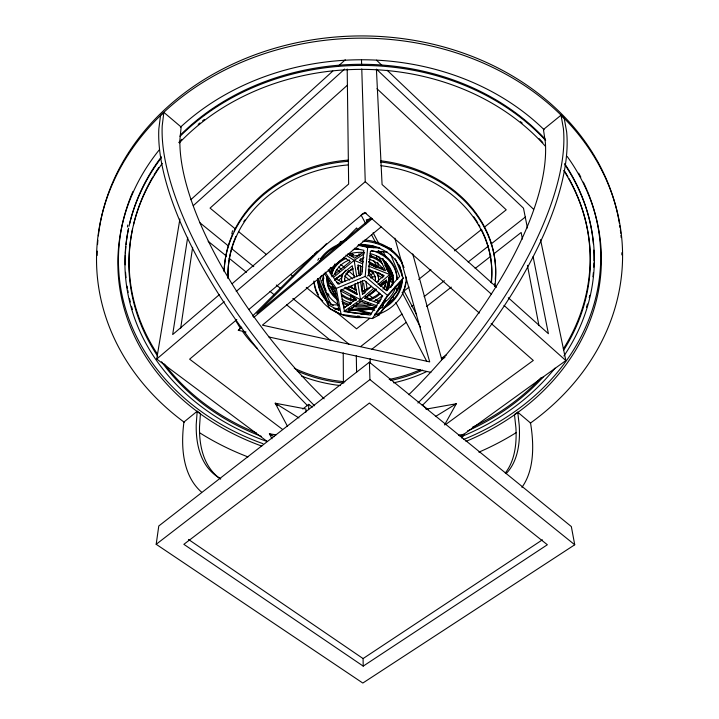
<?xml version="1.0" encoding="UTF-8"?>
<svg xmlns="http://www.w3.org/2000/svg" width="719" height="719" viewBox="0 0 719 719"><rect width="100%" height="100%" fill="white"/><g stroke="black" fill="none" stroke-linecap="round" stroke-linejoin="round"><path stroke-width="1.08" d="M357.81 269.679L357.81 267.468M358.475 273.984L358.493 265.185M360.426 275.395L360.444 265.41M360.444 260.97L360.453 258.75M362.331 280.599L362.313 291.59L370.986 286.638M362.331 271.8L362.34 266.3M362.34 261.905L362.349 258.606M308.64 409.668L308.775 404.348L312.316 407.089M305.854 412.257L305.943 408.985L275.206 403.206L287.564 426.448M220.481 478.962A242.932 100.903 -49.8 0 1 199.514 426.834L200.439 413.632L197.195 411.241L196.224 424.435A243.292 100.408 -49.8 0 0 220.778 478.818M317.43 279.565L329.374 308.406L341.094 314.383L372.379 318.562L387.487 295.374L365.189 276.42L367.679 247.3L357.945 245.269M353.505 299.976L353.703 297.747M354.386 289.937L354.88 284.365M356.372 306.069L356.57 303.885M350.171 304.128L350.369 301.944M350.566 299.751L350.953 295.383M351.636 287.726L351.825 285.542M324.143 398.802A243.382 93.982 51 0 1 179.903 139.747L181.143 127.02L163.851 112.362L162.215 125.762A265.437 102.718 50.9 0 0 314.625 405.813M156.185 544.292L158.782 525.984L369.413 362.187L571.335 526.569L574.733 544.777L362.816 683.05L156.185 544.292L369.926 379.587L369.413 362.187M180.676 328.241L192.629 247.327M187.686 237.342L172.677 334.56L219.43 294.574M267.306 441.547L156.715 359.051L179.903 218.971M333.958 267.252L334.38 265.122M334.227 267.495L334.874 264.188M335 274.451L335.656 271.144M384.341 289.389L386.463 279.853L379.866 285.524M383.802 301.306L382.364 307.732L379.075 308.056M386.193 290.602L389.779 274.532L382.283 258.75M386.436 290.323L389.294 277.534L390.723 278.154L387.119 290.62M317.798 260.26L319.02 258.238M384.854 299.122L382.364 307.732L380.288 306.968M387.334 290.521L391.684 275.449L382.912 258.714M328.592 279.071L327.612 282.208L337.418 299.751M330.219 273.858L332.178 267.603M330.758 273.202L332.385 268.007M331.504 275.395L335.045 264.035M321.447 275.386L319.47 281.668L329.32 305.449L338.946 310.311L334.964 288.993L324.593 273.867M127.766 224.993L127.443 227.006M372.379 318.562L378.985 315.048L397.652 290.485L403.215 278.001L395.324 258.804M461.832 438.132L463.908 434.312L458.47 435.13M444.54 424.956L456.295 403.763L425.927 409.147M232.534 230.754L231.797 233.891M377.978 311.093L380.648 307.588M382.643 304.955L385.977 300.569M337.975 245.125L340.626 241.665L345.83 240.299M387.487 295.374L403.215 278.001M324.044 278.037L321.078 281.093L330.884 304.775L338.343 304.946M329.967 271.926L331.45 270.398M343.287 241.449L356.624 227.959L357.667 229.945M326.408 243.741L256.836 313.421L371.247 218.001M245.979 331.98L238.313 330.309L241.476 327.145M252.549 316.072L312.621 255.964M314.203 254.382L317.367 251.219M163.851 112.362L160.517 115.552L158.836 128.971A265.077 103.302 50.9 0 0 307.624 405.723M190.859 199.666L332.825 71.073M338.631 65.806L345.273 59.785M193.285 205.652L344.671 69.051M347.223 85.345L210.056 208.106L235.194 228.822M371.669 286.225L362.511 294.089L360.417 281.183M376.666 281.929L384.171 275.485L368.955 269.463M373.889 288.193L360.507 299.697L343.961 311.453L374.689 308.478M378.068 284.598L389.779 274.532L391.684 275.449L389.087 277.543M375.74 289.065L365.027 298.286L379.039 303.481M232.183 283.672L348.643 184.082L347.196 69.033M338.343 280.545L341.696 277.687M345.893 274.101L352.616 268.376M156.715 359.051L224.229 301.638M236.192 291.456L365.243 181.709L361.774 68.943M336.177 278.639L339.521 275.79M236.812 319.604L189.618 359.176L282.576 429.441M248.819 309.529L364.668 212.402L479.339 313.08M238.313 330.309L241.755 327.442M253.789 317.412L372.379 218.576M381.097 226.943L262.39 325.15L429.71 361.9L394.848 238.124M331.702 276.761L350.279 261.464L343.808 257.285M329.32 280.796L327.612 282.208L332.448 284.778M333.598 277.273L354.125 260.386L364.245 253.753M334.47 280.338L352.247 265.733L354.224 277.92M197.195 411.241L183.938 422.035A265.32 109.728 -49.8 0 0 201.563 492.129M422.43 405.291A264.934 110.277 -49.8 0 0 566.635 131.775L564.235 118.401L561.045 115.193L543.429 129.519L545.344 142.209A243.292 100.408 -49.8 0 1 408.769 394.713M364.973 297.945L376.01 289.065M380.252 285.65L385.348 281.551L379.578 284.859M364.83 298.484L376.118 289.406M380.459 285.91L386.543 281.021M376.361 289.865L369.413 295.446L372.918 297.819M380.702 286.369L386.786 281.48M369.674 318.373L356.543 328.808L334.874 310.95M386.301 305.153L394.183 298.888M403.808 291.231L409.066 287.061M418.692 279.403L430.942 269.661M454.579 250.877L481.721 229.307M484.345 227.222L506.23 209.822L376.963 88.707M360.614 346.603L402.047 314.014M411.753 306.384L413.515 305M424.093 296.677L444.369 280.725M468.177 261.995L488.462 246.051M491.104 243.966L525.49 216.922M371.687 349.38L406.181 322.409M426.52 306.501L451.289 287.133M475.169 268.457L491.086 256.009M493.737 253.933L521.158 232.489L522.416 239.068M302.771 409.021L308.775 404.348M445.474 424.659L533.309 360.453L491.149 323.442M462.452 435.265L565.871 360.57L540.526 239.661M521.913 487.338A265.437 102.718 50.9 0 0 530.532 423.015L517.761 412.203L514.462 414.557L515.9 427.715A243.049 94.522 50.9 0 1 505.295 472.985M343.961 307.939L356.166 299.212L353.532 297.073M358.116 303.598L349.2 309.799L375.363 307.265M350.872 303.247L344.671 307.534L342.433 302.555M363.212 666.118L183.857 544.328L369.377 403.053L547.357 544.75L363.212 666.118L363.077 658.568L542.405 539.825M363.895 257.384L359.41 260.341L363.428 261.932M373.44 247.731L375.282 246.527M363.697 252.243L354.62 258.175L348.068 253.996M435.363 416.589L456.295 403.763M460.151 436.595L463.908 434.312M362.322 294.269L365.198 292.624M381.483 283.313L386.274 280.572M335.656 278.639L342.406 274.901M347.214 272.231L352.993 269.032M368.29 272.115L371.381 270.829M341.094 314.383L336.258 288.427L365.189 276.42M367.391 275.943L373.494 273.409M370.725 278.001L374.842 276.294M361.864 214.289L366.142 213.022M371.543 218.477L366.286 219.888L367.337 221.865M366.304 246.932L374.006 246.15M376.046 307.444L348.904 310.078L361.082 301.459L376.127 306.968M333.823 308.496L339.377 308.613M349.38 308.828L352.714 308.9M334.964 309.242L339.233 309.332M348.832 309.529L353.101 309.619M387.595 252.18L370.42 251.192L368.398 275.107L386.705 290.701L399.674 276.438L390.57 254.31M379.03 247.462L367.229 246.752L358.772 244.99M367.679 247.3L379.983 248.037M388.934 248.576L391.163 248.711L392.412 251.74M357.478 315.992L359.617 316.279M358.745 244.514L374.051 246.644M276.024 434.842L269.4 433.791L271.98 438.761M340.626 241.665L342.792 242.114M354.314 248.28L363.85 250.284L361.783 274.2L338.02 284.086L328.215 269.85M268.951 336.995L430.897 372.352M368.254 308.828L374.734 310.338M355.869 309.637L371.633 313.331M374.779 314.068L378.985 315.048M355.267 310.132L371.489 313.933M377.16 305.827L360.507 299.697L341.157 289.406M381.69 245.197L391.163 248.711M348.904 286.764L356.049 289.559M362.87 267.046L357.801 265.041L359.545 275.799M369.449 264.331L385.519 270.712L378.886 256.71M345.92 255.128L354.125 260.386L362.277 263.621M368.389 266.039L389.779 274.532M348.122 254.077L352.292 255.757M351.007 253.6L353.011 254.409M388.7 271.998L390.129 272.717L382.894 258.921M368.721 261.644L383.587 269.391M373.197 265.805L377.089 267.836M344.365 287.879L356.921 294.547L355.123 283.466M335.764 288.355L331.881 286.288L336.088 293.819M340.626 290.943L356.166 299.212M378.338 272.986L383.254 275.692M368.191 270.029L373.88 273.157M377.664 275.242L382.4 277.858M335.656 278.684L342.307 282.441M348.958 286.198L356.552 290.494M336.609 281.884L339.458 283.502M346.127 287.276L356.597 293.208M336.591 282.387L339.431 283.996M345.12 287.223L357.451 294.215M274.083 436.676L269.4 433.791L270.928 435.31M298.942 417.946L275.206 403.206L277.561 405.615M375.543 299.589L379.048 301.962M365.674 296.381L370.312 299.535M188.441 539.421L363.077 658.568M369.926 379.587L574.733 544.777M208.159 241.287L226.458 256.108M229.073 258.22L246.5 272.33M270.029 291.384L274.379 294.916M286.584 304.793L331.019 340.779M199.954 222.791L228.597 246.123M231.203 248.244L253.771 266.632M276.339 285.021L280.68 288.553M292.831 298.457L349.254 344.419M421.99 404.698L428.03 409.614M238.663 231.671L266.398 254.526M290.665 274.523L293.271 276.671M306.267 287.384L322.741 300.955M351.169 295.608L356.238 299.85M336.95 269.472L339.476 271.602M344.536 275.871L349.596 280.131M338.649 267.055L341.13 269.149M346.091 273.337L352.696 278.918M340.806 264.421L344.176 267.27M348.382 270.829L354.269 275.817M378.841 272.744L383.793 276.977M368.892 261.554L375.642 267.342M368.874 262.147L372.172 264.969M365.243 181.709L491.472 294.242M504.01 305.422L565.871 360.57M496.586 287.223L382.077 184.531L376.414 69.132L523.486 208.177L527.422 227.995M508.288 297.72L548.399 333.697L533.103 256.62M376.504 60.171L382.193 65.582M387.074 70.21L533.498 209.211M390.552 278.055L393.149 281.668M389.833 279.592L393.086 284.131M395.046 286.854L397.652 290.485M388.781 284.589L390.723 287.303M325.114 272.186L336.258 288.427M329.985 285.928L337.597 299.562M373.098 232.731L378.868 243.597M383.065 251.497L386.211 257.42M396.699 277.183L397.742 279.152M400.366 284.095L401.418 286.072M403.512 290.018L416.625 314.715M361.1 215.053L365.827 223.977M371.606 234.888L375.812 242.824M380.54 251.749L381.591 253.726M385.797 261.662L393.149 275.548M398.928 286.45L399.98 288.436M402.083 292.399L420.471 327.109M365.504 244.855L366.555 246.842M370.213 253.798L371.777 256.782M373.871 260.763L377.008 266.722M392.691 296.543L394.255 299.526M395.827 302.51L426.664 361.154M378.787 250.841L380.333 253.798M378.76 251.039L379.794 253.007M378.545 250.85L379.704 253.034M412.715 253.861L441.772 359.527M527.431 265.347L538.944 325.599M561.045 115.193L563.399 128.539A265.32 109.728 -49.8 0 1 417.892 403.026M376.585 255.658L377.133 258.975M377.673 262.3L378.392 266.731M365.881 281.336L367.139 289.083M363.526 283.088L364.785 290.844M354.125 260.386L356.786 276.761M357.667 282.225L360.507 299.679M381.196 251.273L381.726 254.598M382.31 267.477L382.652 269.607M517.761 412.203L519.235 425.342A243.382 93.982 51 0 1 506.113 473.632M361.495 60.019L361.666 65.6M370.159 358.619L370.294 363.113M356.3 355.662L356.597 372.433M343.233 352.903L343.394 382.113M184.235 422.242A263.055 219.331 -1.3 0 1 171.544 105.405A263.055 219.331 -1.3 0 1 551.779 106.457A263.055 219.331 -1.3 0 1 530.263 423.203M516.341 432.541A263.055 219.331 -1.3 0 1 478.872 452.161M247.965 456.907A263.055 219.331 -1.3 0 1 199.846 432.901M567.147 156.4A241.791 201.419 -1.3 0 1 465.966 441.376M261.752 446.077A241.791 201.419 -1.3 0 1 159.546 149.516M180.433 127.227A241.791 201.419 -1.3 0 1 544.13 129.744M621.836 252.728A262.372 219.043 -1.3 0 1 621.836 254.894M97.146 255.47A262.372 219.043 -1.3 0 1 97.227 251.129M97.55 244.595A262.372 219.043 -1.3 0 1 97.892 240.236M98.341 235.868A262.372 219.043 -1.3 0 1 354.17 36.022A262.372 219.043 -1.3 0 1 619.41 223.474M619.751 225.64A262.372 219.043 -1.3 0 1 620.075 227.815M620.362 229.981A262.372 219.043 -1.3 0 1 620.749 233.235M620.973 235.41A262.372 219.043 -1.3 0 1 621.171 237.576M587.414 191.2A241.162 201.149 -1.3 0 1 463.611 439.453M262.974 443.677A241.162 201.149 -1.3 0 1 132.943 191.506M578.705 173.198A241.162 201.149 -1.3 0 1 580.826 177.153M583.334 182.132A241.162 201.149 -1.3 0 1 586.983 190.193M370.294 253.6A33.02 27.385 -1.3 0 1 392.277 285.452M380.243 301.234A33.02 27.385 -1.3 0 1 378.392 302.357M371.301 305.377A33.02 27.385 -1.3 0 1 353.757 306.645M347.942 305.278A33.02 27.385 -1.3 0 1 342.855 303.211M337.418 299.814A33.02 27.385 -1.3 0 1 327.289 276.581M328.853 270.973A33.02 27.385 -1.3 0 1 330.668 267.423M347.439 254.49A33.02 27.385 -1.3 0 1 364.614 252.549M396.052 286.081A36.903 30.611 -1.3 0 1 382.93 303.472M375.731 307.22A36.903 30.611 -1.3 0 1 356.157 310.087M353.029 309.718A36.903 30.611 -1.3 0 1 348.931 308.882M337.705 304.137A36.903 30.611 -1.3 0 1 323.82 274.056M353.227 249.583A36.903 30.611 -1.3 0 1 358.637 249.035M371.516 250.437A36.903 30.611 -1.3 0 1 396.942 278.657M392.349 272.771A32.975 27.367 -1.3 0 1 391.28 286.908M381.079 299.329A32.975 27.367 -1.3 0 1 377.385 301.558M370.186 304.38A32.975 27.367 -1.3 0 1 353.739 305.323M350.072 304.577A32.975 27.367 -1.3 0 1 341.885 301.396M335.818 297.172A32.975 27.367 -1.3 0 1 327.055 278.154M329.086 295.167A36.858 30.593 -1.3 0 1 327.774 293.361M326.093 290.512A36.858 30.593 -1.3 0 1 324.116 285.47M323.856 284.436A36.858 30.593 -1.3 0 1 323.442 274.874M377.466 251.246A36.858 30.593 -1.3 0 1 396.834 279.493M406.082 276.968A46.115 38.251 -1.3 0 1 379.641 313.844M363.356 317.483A46.115 38.251 -1.3 0 1 313.96 280.976M319.775 260.997A46.115 38.251 -1.3 0 1 339.916 245.08M362.789 241.144A46.115 38.251 -1.3 0 1 404.042 267.594M405.732 282.333A46.052 38.224 -1.3 0 1 404.446 287.771M404.087 288.84A46.052 38.224 -1.3 0 1 402.973 291.528M318.346 294.619A46.052 38.224 -1.3 0 1 315.587 288.418M315.255 287.357A46.052 38.224 -1.3 0 1 314.158 281.893M320.377 258.867A46.052 38.224 -1.3 0 1 340.833 243.435M364.794 239.993A46.052 38.224 -1.3 0 1 402.352 262.714M401.885 282.037A42.169 35.006 -1.3 0 1 385.896 305.629M368.173 312.459A42.169 35.006 -1.3 0 1 345.767 311.219M333.221 305.395A42.169 35.006 -1.3 0 1 328.493 301.647M325.482 298.502A42.169 35.006 -1.3 0 1 317.843 278.586M399.234 265.023A42.169 35.006 -1.3 0 1 400.438 267.917M401.076 269.886A42.169 35.006 -1.3 0 1 401.912 273.912M402.254 280.293A42.232 35.024 -1.3 0 1 383.434 308.469M370.231 313.394A42.232 35.024 -1.3 0 1 361.019 314.482M339.197 310.078A42.232 35.024 -1.3 0 1 335.692 308.262M327.684 302.205A42.232 35.024 -1.3 0 1 317.834 278.864M359.069 244.46A42.232 35.024 -1.3 0 1 402.119 276.222M368.937 272.366A29.218 11.171 50.9 0 1 372.253 276.86M389.374 277.831A29.398 24.383 -1.3 0 1 386.912 289.496M382.328 295.536A29.398 24.383 -1.3 0 1 373.395 301.423M368.092 303.184A29.398 24.383 -1.3 0 1 356.804 304.047M351.232 303.112A29.398 24.383 -1.3 0 1 342.001 299.158M332.861 289.245A29.398 24.383 -1.3 0 1 331.899 287.007M331.234 275.179A29.398 24.383 -1.3 0 1 346.432 258.274M351.834 256.431A29.398 24.383 -1.3 0 1 359.518 255.407M370.024 256.773A29.398 24.383 -1.3 0 1 382.607 263.99M386.319 268.654A29.398 24.383 -1.3 0 1 387.496 270.847M386.085 281.048A26.261 21.795 -1.3 0 1 382.885 289.119M379.38 293.145A26.261 21.795 -1.3 0 1 367.22 299.464M356.273 300.147A26.261 21.795 -1.3 0 1 341.336 293.999M389.15 281.309A29.362 24.365 -1.3 0 1 388.655 283.663M333.328 268.547A29.362 24.365 -1.3 0 1 343.907 258.238M349.964 255.667A29.362 24.365 -1.3 0 1 353.703 254.733M358.511 254.158A29.362 24.365 -1.3 0 1 360.453 254.122M369.979 255.488A29.362 24.365 -1.3 0 1 381.259 261.509M384.827 265.284A29.362 24.365 -1.3 0 1 388.332 271.827M389.356 277.336A29.362 24.365 -1.3 0 1 389.374 278.927M385.708 284.454A26.297 21.813 -1.3 0 1 384.099 288.508M380 293.918A26.297 21.813 -1.3 0 1 369.674 300.084M362.241 301.567A26.297 21.813 -1.3 0 1 359.689 301.665M353.793 301.081A26.297 21.813 -1.3 0 1 341.345 295.302M334.919 273.606A26.297 21.813 -1.3 0 1 349.443 259.963M368.964 259.262A26.297 21.813 -1.3 0 1 383.542 269.868M494.78 283.834A135.72 112.82 -1.3 0 1 494.465 286.027M224.22 270.362A135.72 112.82 -1.3 0 1 232.632 234.097M233.972 231.212A135.72 112.82 -1.3 0 1 348.005 160.112M380.441 160.75A135.72 112.82 -1.3 0 1 495.265 279.439M481.811 230.233A131.838 109.576 -1.3 0 1 491.086 282.621M446.544 354.764A131.838 109.576 -1.3 0 1 441.331 358.386M420.579 369.638A131.838 109.576 -1.3 0 1 389.195 379.425M344.913 381.762A131.838 109.576 -1.3 0 1 294.287 368.29M228.175 278.145A131.838 109.576 -1.3 0 1 232.381 245.88M232.713 244.82A131.838 109.576 -1.3 0 1 235.904 236.434M243.804 221.659A131.838 109.576 -1.3 0 1 244.972 219.888M473.803 216.823A131.838 109.576 -1.3 0 1 477.829 222.98M478.881 224.768A131.838 109.576 -1.3 0 1 479.897 226.575M380.495 161.964A135.9 112.892 -1.3 0 1 494.834 286.234M426.448 371.687A135.9 112.892 -1.3 0 1 393.599 382.85M340.42 385.573A135.9 112.892 -1.3 0 1 301.594 376.091M257.492 348.616A135.9 112.892 -1.3 0 1 242.438 331.279M240.137 327.873A135.9 112.892 -1.3 0 1 235.374 319.748M224.076 271.656A135.9 112.892 -1.3 0 1 348.023 161.326M380.917 165.658A132.008 109.648 -1.3 0 1 491.401 282.855M444.962 357.334A132.008 109.648 -1.3 0 1 441.457 359.734M422.664 370.105A132.008 109.648 -1.3 0 1 390.345 380.558M343.808 383.02A132.008 109.648 -1.3 0 1 297.181 370.986M227.986 278.379A132.008 109.648 -1.3 0 1 348.382 164.912M568.927 178.519A230.502 192.171 -1.3 0 1 563.31 348.94M541.191 377.547A230.502 192.171 -1.3 0 1 472.374 427.266M256.44 433A230.502 192.171 -1.3 0 1 164.426 363.985M157.335 353.946A230.502 192.171 -1.3 0 1 132.53 229.1M133.473 224.867A230.502 192.171 -1.3 0 1 140.286 202.884M140.69 201.85A230.502 192.171 -1.3 0 1 152.895 176.865M154.01 174.996A230.502 192.171 -1.3 0 1 158.728 167.59M178.806 142.488A230.502 192.171 -1.3 0 1 181.835 139.333M198.21 124.342A230.502 192.171 -1.3 0 1 199.963 122.913M202.614 120.81A230.502 192.171 -1.3 0 1 204.403 119.417M520.43 121.637A230.502 192.171 -1.3 0 1 522.165 123.048M539.124 138.632A230.502 192.171 -1.3 0 1 542.827 142.551M564.568 171.086A230.502 192.171 -1.3 0 1 567.875 176.649M593.939 262.947A234.421 195.478 -1.3 0 1 593.759 267.207M593.373 272.519A234.421 195.478 -1.3 0 1 592.941 276.752M589.733 295.365A234.421 195.478 -1.3 0 1 589.212 297.549M587.477 304.047A234.421 195.478 -1.3 0 1 586.506 307.274M132.431 309.556A234.421 195.478 -1.3 0 1 131.478 306.33M130.31 301.989A234.421 195.478 -1.3 0 1 129.51 298.718M128.162 292.381A234.421 195.478 -1.3 0 1 127.766 290.296M127.407 288.202A234.421 195.478 -1.3 0 1 127.074 286.099M126.005 277.651A234.421 195.478 -1.3 0 1 125.564 272.339M125.232 264.862A234.421 195.478 -1.3 0 1 125.313 255.2M125.412 253.043A234.421 195.478 -1.3 0 1 125.87 246.572M126.086 244.415A234.421 195.478 -1.3 0 1 128.593 228.238M129.537 223.933A234.421 195.478 -1.3 0 1 161.416 156.769M180.19 135.226A234.421 195.478 -1.3 0 1 545.379 139.297M564.613 163.59A234.421 195.478 -1.3 0 1 593.355 243.669M593.804 250.113A234.421 195.478 -1.3 0 1 593.984 260.817M564.918 164.813A234.727 195.604 -1.3 0 1 563.921 355.959M554.987 368.137A234.727 195.604 -1.3 0 1 461.616 436.541M266.893 441.403A234.727 195.604 -1.3 0 1 128.539 228.435M129.016 226.278A234.727 195.604 -1.3 0 1 161.182 157.982M179.975 136.421A234.727 195.604 -1.3 0 1 545.667 140.493M563.723 170.466A230.799 192.306 -1.3 0 1 563.597 350.279M543.618 376.522A230.799 192.306 -1.3 0 1 467.449 430.987M261.545 436.451A230.799 192.306 -1.3 0 1 161.55 361.738M157.731 356.22A230.799 192.306 -1.3 0 1 162.287 163.366M179.337 142.901A230.799 192.306 -1.3 0 1 545.281 146.146M375.704 271.566A18.568 15.396 -1.3 0 1 378.491 281.686M341.57 281.506A18.568 15.396 -1.3 0 1 345.812 270.2M368.883 269.4A15.467 12.825 -1.3 0 1 375.417 281.417M353.973 291.842A15.467 12.825 -1.3 0 1 350.126 289.91M349.021 289.065A15.467 12.825 -1.3 0 1 348.014 288.139M344.653 281.273A15.467 12.825 -1.3 0 1 352.921 268.672M341.822 281.695A18.541 15.387 -1.3 0 1 342.325 274.218M377.304 272.968A18.541 15.387 -1.3 0 1 378.562 278.873M375.237 276.357A15.45 12.816 -1.3 0 1 375.363 280.113M364.272 290.997A15.45 12.816 -1.3 0 1 362.807 291.294M344.859 281.21A15.45 12.816 -1.3 0 1 344.581 278.711M400.501 281.83L395.953 292.067L380.558 312.325L375.156 315.156L387.577 296.12L400.501 281.83M382.688 295.976L370.285 315.075L344.518 311.624L340.581 290.269L364.344 280.419L382.688 295.976"/></g></svg>
